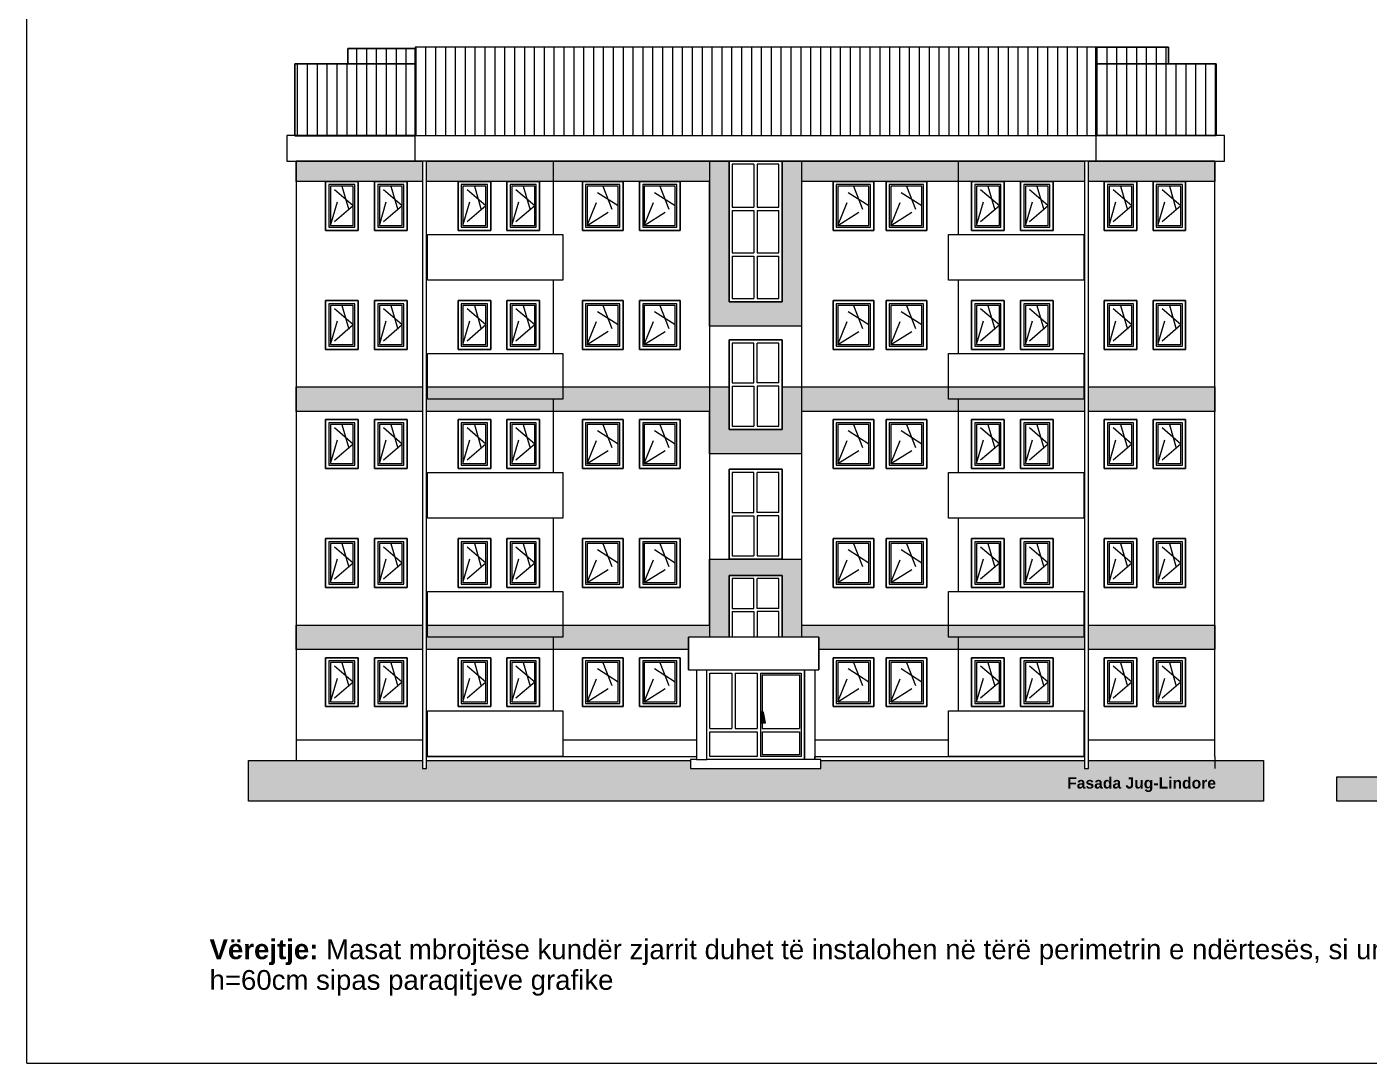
# Model space of a CAD drawing. Header units: millimetres. Extents: x 2447693 to 2624673, y -124111 to -81443.
# Drawn here: x 2573767 to 2600964, y -122443 to -101454 of the extents above; entities that cross this region are included whole.
import ezdxf

# ---------------------------------------------------------------- set-up
doc = ezdxf.new("R2010")
doc.units = ezdxf.units.MM
doc.header["$MEASUREMENT"] = 0
doc.linetypes.add('thk_line_type', pattern=[1000, 500, -500])
doc.linetypes.add('Wipeout_Contour', pattern=[1000, 0, -1000])
for name, color, linetype, lineweight in [('2D Drafting - General_Pen_No__1', 7, 'Continuous', 5), ('Dimensioning - General_Pen_No__41', 7, 'Continuous', 5), ('Exterior walls_Pen_No__1', 7, 'Continuous', 5), ('Exterior walls_Pen_No__20', 1, 'Continuous', 5), ('Exterior walls_Pen_No__80', 3, 'Continuous', 5), ('Lines_Pen_No__20', 1, 'Continuous', 5), ('Shell - Roof_Pen_No__1', 7, 'Continuous', 5), ('Shell - Roof_Pen_No__21', 7, 'Continuous', 5), ('Structural - Bearing_Pen_No__19', 255, 'Continuous', 5), ('Structural - Bearing_Pen_No__20', 1, 'Continuous', 5)]:
    doc.layers.add(name, color=color, linetype=linetype, lineweight=lineweight)
doc.layers.add('2D Drafting - General_Pen_No__61', color=7, linetype='Continuous', lineweight=5, true_color=0x6a6a6a)
doc.layers.add('Shell - Roof_Pen_No__81', color=7, linetype='Continuous', lineweight=5, true_color=0x6a6a6a)
doc.layers.add('Exterior walls', color=7, linetype='Continuous')
doc.layers.add('Shell - Roof', color=7, linetype='Continuous')
doc.styles.add('GENERATED_STYLE_1', font='')
doc.styles.get('GENERATED_STYLE_1').set_extended_font_data('Arial', bold=True)
pattern_1 = [(90, (2247653.82, -76424.97), (-200, 0), [])]

msp = doc.modelspace()

# ---------------------------------------------------------------- hatches: boundary and pattern name
at = {"layer": '2D Drafting - General_Pen_No__61', "linetype": 'Continuous', "lineweight": 5, "true_color": 0x6a6a6a}
for points in [[(2587211, -116312), (2587211, -116477), (2589854, -116477), (2589854, -116312), (2598824, -116312), (2598824, -117138), (2581562, -117138), (2578258, -117138), (2578258, -116477), (2578258, -116312)], [(2616221, -116477), (2616221, -117138), (2600309, -117138), (2600309, -116643), (2602720, -116643), (2613490, -116477)]]:
    msp.add_hatch(color=251, dxfattribs=at).paths.add_polyline_path(points)
at = {"layer": 'Exterior walls_Pen_No__80', "linetype": 'Continuous', "lineweight": 0, "true_color": 0x007f00}
for points in [[(2579222, -104171), (2587995, -104171), (2587995, -107021), (2589068, -107021), (2589068, -104171), (2597838, -104171), (2597838, -104584), (2589466, -104584), (2589466, -107516), (2587600, -107516), (2587600, -104584), (2587291, -104584), (2586300, -104584), (2585350, -104584), (2584855, -104584), (2579222, -104584)], [(2597841, -108747), (2597841, -109242), (2589466, -109242), (2589466, -110103), (2587600, -110103), (2587600, -109242), (2587294, -109242), (2586303, -109242), (2585353, -109242), (2584857, -109242), (2579225, -109242), (2579225, -108747), (2587995, -108747), (2587995, -109608), (2589068, -109608), (2589068, -108747)], [(2579225, -113570), (2587600, -113570), (2587600, -112232), (2589466, -112232), (2589466, -113570), (2597841, -113570), (2597841, -114066), (2589068, -114066), (2589068, -112563), (2587995, -112563), (2587995, -114066), (2587294, -114066), (2586303, -114066), (2585353, -114066), (2584857, -114066), (2579225, -114066)]]:
    msp.add_hatch(color=96, dxfattribs=at).paths.add_polyline_path(points)
at = {"layer": 'Structural - Bearing_Pen_No__19', "linetype": 'Continuous', "lineweight": 0, "true_color": 0xffffff}
msp.add_hatch(color=7, dxfattribs=at).paths.add_polyline_path([(2588632, -115552), (2588732, -115552), (2588691, -115333), (2588632, -115333)])

# ---------------------------------------------------------------- linework, layer by layer
at = {"layer": '2D Drafting - General_Pen_No__1', "color": 7, "linetype": 'Continuous', "lineweight": 5, "flags": 128}
for points in [[(2587211, -116312), (2587211, -116477), (2589854, -116477), (2589854, -116312), (2598824, -116312), (2598824, -117138), (2581562, -117138), (2578258, -117138), (2578258, -116477), (2578258, -116312)], [(2616221, -116477), (2616221, -117138), (2600309, -117138), (2600309, -116643), (2602720, -116643), (2613490, -116477)]]:
    msp.add_lwpolyline(points, close=True, dxfattribs=at)
at = {"layer": 'Exterior walls_Pen_No__1', "color": 7, "linetype": 'Continuous', "lineweight": 5, "flags": 128}
for points in [[(2579222, -104171), (2587995, -104171), (2587995, -107021), (2589068, -107021), (2589068, -104171), (2597838, -104171), (2597838, -104584), (2589466, -104584), (2589466, -107516), (2587600, -107516), (2587600, -104584), (2587291, -104584), (2586300, -104584), (2585350, -104584), (2584855, -104584), (2579222, -104584)], [(2597841, -108747), (2597841, -109242), (2589466, -109242), (2589466, -110103), (2587600, -110103), (2587600, -109242), (2587294, -109242), (2586303, -109242), (2585353, -109242), (2584857, -109242), (2579225, -109242), (2579225, -108747), (2587995, -108747), (2587995, -109608), (2589068, -109608), (2589068, -108747)], [(2579225, -113570), (2587600, -113570), (2587600, -112232), (2589466, -112232), (2589466, -113570), (2597841, -113570), (2597841, -114066), (2589068, -114066), (2589068, -112563), (2587995, -112563), (2587995, -114066), (2587294, -114066), (2586303, -114066), (2585353, -114066), (2584857, -114066), (2579225, -114066)]]:
    msp.add_lwpolyline(points, close=True, dxfattribs=at)
at = {"layer": 'Exterior walls_Pen_No__20', "color": 1, "linetype": 'Continuous', "lineweight": 5}
for p, q in [((2588498, -104237), (2588498, -105104)), ((2588565, -104237), (2588565, -105104)), ((2588061, -105104), (2588498, -105104)), ((2588061, -105171), (2588498, -105171)), ((2588498, -105171), (2588498, -106029)), ((2588565, -105104), (2589002, -105104)), ((2588565, -105171), (2589002, -105171)), ((2588565, -105171), (2588565, -106029)), ((2588061, -106029), (2588498, -106029)), ((2588565, -106029), (2589002, -106029)), ((2588061, -106096), (2588498, -106096)), ((2588498, -106096), (2588498, -106955)), ((2588565, -106096), (2588565, -106955)), ((2588565, -106096), (2589002, -106096))]:
    msp.add_line(p, q, dxfattribs=at)
for points in [[(2587995, -107021), (2589068, -107021), (2589068, -104171), (2587995, -104171)], [(2579819, -105575), (2580480, -105575), (2580480, -104584), (2579819, -104584)], [(2579885, -105509), (2580414, -105509), (2580414, -104650), (2579885, -104650)], [(2579918, -105476), (2580381, -105476), (2580381, -104683), (2579918, -104683)], [(2580810, -105575), (2581471, -105575), (2581471, -104584), (2580810, -104584)], [(2580877, -105509), (2581405, -105509), (2581405, -104650), (2580877, -104650)], [(2580910, -105476), (2581372, -105476), (2581372, -104683), (2580910, -104683)], [(2582504, -105575), (2583165, -105575), (2583165, -104584), (2582504, -104584)], [(2582570, -105509), (2583098, -105509), (2583098, -104650), (2582570, -104650)], [(2582603, -105476), (2583065, -105476), (2583065, -104683), (2582603, -104683)], [(2583495, -105575), (2584156, -105575), (2584156, -104584), (2583495, -104584)], [(2583561, -105509), (2584090, -105509), (2584090, -104650), (2583561, -104650)], [(2583594, -105476), (2584057, -105476), (2584057, -104683), (2583594, -104683)], [(2585023, -105575), (2585849, -105575), (2585849, -104584), (2585023, -104584)], [(2585089, -105509), (2585783, -105509), (2585783, -104650), (2585089, -104650)], [(2585122, -105476), (2585749, -105476), (2585749, -104683), (2585122, -104683)], [(2586179, -105575), (2587005, -105575), (2587005, -104584), (2586179, -104584)], [(2586245, -105509), (2586939, -105509), (2586939, -104650), (2586245, -104650)], [(2586278, -105476), (2586906, -105476), (2586906, -104683), (2586278, -104683)], [(2590102, -105575), (2590928, -105575), (2590928, -104584), (2590102, -104584)], [(2590168, -105509), (2590862, -105509), (2590862, -104650), (2590168, -104650)], [(2590201, -105476), (2590829, -105476), (2590829, -104683), (2590201, -104683)], [(2591176, -105575), (2592002, -105575), (2592002, -104584), (2591176, -104584)], [(2591242, -105509), (2591936, -105509), (2591936, -104650), (2591242, -104650)], [(2591275, -105476), (2591903, -105476), (2591903, -104683), (2591275, -104683)], [(2592910, -105575), (2593571, -105575), (2593571, -104584), (2592910, -104584)], [(2592976, -105509), (2593505, -105509), (2593505, -104650), (2592976, -104650)], [(2593009, -105476), (2593472, -105476), (2593472, -104683), (2593009, -104683)], [(2593901, -105575), (2594562, -105575), (2594562, -104584), (2593901, -104584)], [(2593967, -105509), (2594496, -105509), (2594496, -104650), (2593967, -104650)], [(2594000, -105476), (2594463, -105476), (2594463, -104683), (2594000, -104683)], [(2595594, -105575), (2596255, -105575), (2596255, -104584), (2595594, -104584)], [(2595661, -105509), (2596189, -105509), (2596189, -104650), (2595661, -104650)], [(2595694, -105476), (2596156, -105476), (2596156, -104683), (2595694, -104683)], [(2596586, -105575), (2597246, -105575), (2597246, -104584), (2596586, -104584)], [(2596652, -105509), (2597180, -105509), (2597180, -104650), (2596652, -104650)], [(2596685, -105476), (2597147, -105476), (2597147, -104683), (2596685, -104683)], [(2579819, -107987), (2580480, -107987), (2580480, -106996), (2579819, -106996)], [(2579885, -107921), (2580414, -107921), (2580414, -107062), (2579885, -107062)], [(2579918, -107888), (2580381, -107888), (2580381, -107095), (2579918, -107095)], [(2580810, -107987), (2581471, -107987), (2581471, -106996), (2580810, -106996)], [(2580877, -107921), (2581405, -107921), (2581405, -107062), (2580877, -107062)], [(2580910, -107888), (2581372, -107888), (2581372, -107095), (2580910, -107095)], [(2582504, -107987), (2583165, -107987), (2583165, -106996), (2582504, -106996)], [(2582570, -107921), (2583098, -107921), (2583098, -107062), (2582570, -107062)], [(2582603, -107888), (2583065, -107888), (2583065, -107095), (2582603, -107095)], [(2583495, -107987), (2584156, -107987), (2584156, -106996), (2583495, -106996)], [(2583561, -107921), (2584090, -107921), (2584090, -107062), (2583561, -107062)], [(2583594, -107888), (2584057, -107888), (2584057, -107095), (2583594, -107095)], [(2585023, -107987), (2585849, -107987), (2585849, -106996), (2585023, -106996)], [(2585089, -107921), (2585783, -107921), (2585783, -107062), (2585089, -107062)], [(2585122, -107888), (2585749, -107888), (2585749, -107095), (2585122, -107095)], [(2586179, -107987), (2587005, -107987), (2587005, -106996), (2586179, -106996)], [(2586245, -107921), (2586939, -107921), (2586939, -107062), (2586245, -107062)], [(2586278, -107888), (2586906, -107888), (2586906, -107095), (2586278, -107095)], [(2590102, -107987), (2590928, -107987), (2590928, -106996), (2590102, -106996)], [(2590168, -107921), (2590862, -107921), (2590862, -107062), (2590168, -107062)], [(2590201, -107888), (2590829, -107888), (2590829, -107095), (2590201, -107095)], [(2591176, -107987), (2592002, -107987), (2592002, -106996), (2591176, -106996)], [(2591242, -107921), (2591936, -107921), (2591936, -107062), (2591242, -107062)], [(2591275, -107888), (2591903, -107888), (2591903, -107095), (2591275, -107095)], [(2592910, -107987), (2593571, -107987), (2593571, -106996), (2592910, -106996)], [(2592976, -107921), (2593505, -107921), (2593505, -107062), (2592976, -107062)], [(2593009, -107888), (2593472, -107888), (2593472, -107095), (2593009, -107095)], [(2593901, -107987), (2594562, -107987), (2594562, -106996), (2593901, -106996)], [(2593967, -107921), (2594496, -107921), (2594496, -107062), (2593967, -107062)], [(2594000, -107888), (2594463, -107888), (2594463, -107095), (2594000, -107095)], [(2595594, -107987), (2596255, -107987), (2596255, -106996), (2595594, -106996)], [(2595661, -107921), (2596189, -107921), (2596189, -107062), (2595661, -107062)], [(2595694, -107888), (2596156, -107888), (2596156, -107095), (2595694, -107095)], [(2596586, -107987), (2597246, -107987), (2597246, -106996), (2596586, -106996)], [(2596652, -107921), (2597180, -107921), (2597180, -107062), (2596652, -107062)], [(2596685, -107888), (2597147, -107888), (2597147, -107095), (2596685, -107095)], [(2587995, -109608), (2589068, -109608), (2589068, -107791), (2587995, -107791)], [(2579819, -110399), (2580480, -110399), (2580480, -109408), (2579819, -109408)], [(2579885, -110333), (2580414, -110333), (2580414, -109474), (2579885, -109474)], [(2579918, -110299), (2580381, -110299), (2580381, -109507), (2579918, -109507)], [(2580810, -110399), (2581471, -110399), (2581471, -109408), (2580810, -109408)], [(2580877, -110333), (2581405, -110333), (2581405, -109474), (2580877, -109474)], [(2580910, -110299), (2581372, -110299), (2581372, -109507), (2580910, -109507)], [(2582504, -110399), (2583165, -110399), (2583165, -109408), (2582504, -109408)], [(2582570, -110333), (2583098, -110333), (2583098, -109474), (2582570, -109474)], [(2582603, -110299), (2583065, -110299), (2583065, -109507), (2582603, -109507)], [(2583495, -110399), (2584156, -110399), (2584156, -109408), (2583495, -109408)], [(2583561, -110333), (2584090, -110333), (2584090, -109474), (2583561, -109474)], [(2583594, -110299), (2584057, -110299), (2584057, -109507), (2583594, -109507)], [(2585023, -110399), (2585849, -110399), (2585849, -109408), (2585023, -109408)], [(2585089, -110333), (2585783, -110333), (2585783, -109474), (2585089, -109474)], [(2585122, -110299), (2585749, -110299), (2585749, -109507), (2585122, -109507)], [(2586179, -110399), (2587005, -110399), (2587005, -109408), (2586179, -109408)], [(2586245, -110333), (2586939, -110333), (2586939, -109474), (2586245, -109474)], [(2586278, -110299), (2586906, -110299), (2586906, -109507), (2586278, -109507)], [(2590102, -110399), (2590928, -110399), (2590928, -109408), (2590102, -109408)], [(2590168, -110333), (2590862, -110333), (2590862, -109474), (2590168, -109474)], [(2590201, -110299), (2590829, -110299), (2590829, -109507), (2590201, -109507)], [(2591176, -110399), (2592002, -110399), (2592002, -109408), (2591176, -109408)], [(2591242, -110333), (2591936, -110333), (2591936, -109474), (2591242, -109474)], [(2591275, -110299), (2591903, -110299), (2591903, -109507), (2591275, -109507)], [(2592910, -110399), (2593571, -110399), (2593571, -109408), (2592910, -109408)], [(2592976, -110333), (2593505, -110333), (2593505, -109474), (2592976, -109474)], [(2593009, -110299), (2593472, -110299), (2593472, -109507), (2593009, -109507)], [(2593901, -110399), (2594562, -110399), (2594562, -109408), (2593901, -109408)], [(2593967, -110333), (2594496, -110333), (2594496, -109474), (2593967, -109474)], [(2594000, -110299), (2594463, -110299), (2594463, -109507), (2594000, -109507)], [(2595594, -110399), (2596255, -110399), (2596255, -109408), (2595594, -109408)], [(2595661, -110333), (2596189, -110333), (2596189, -109474), (2595661, -109474)], [(2595694, -110299), (2596156, -110299), (2596156, -109507), (2595694, -109507)], [(2596586, -110399), (2597246, -110399), (2597246, -109408), (2596586, -109408)], [(2596652, -110333), (2597180, -110333), (2597180, -109474), (2596652, -109474)], [(2596685, -110299), (2597147, -110299), (2597147, -109507), (2596685, -109507)], [(2587995, -112232), (2589068, -112232), (2589068, -110415), (2587995, -110415)], [(2579819, -112810), (2580480, -112810), (2580480, -111819), (2579819, -111819)], [(2579885, -112744), (2580414, -112744), (2580414, -111885), (2579885, -111885)], [(2579918, -112711), (2580381, -112711), (2580381, -111918), (2579918, -111918)], [(2580810, -112810), (2581471, -112810), (2581471, -111819), (2580810, -111819)], [(2580877, -112744), (2581405, -112744), (2581405, -111885), (2580877, -111885)], [(2580910, -112711), (2581372, -112711), (2581372, -111918), (2580910, -111918)], [(2582504, -112810), (2583165, -112810), (2583165, -111819), (2582504, -111819)], [(2582570, -112744), (2583098, -112744), (2583098, -111885), (2582570, -111885)], [(2582603, -112711), (2583065, -112711), (2583065, -111918), (2582603, -111918)], [(2583495, -112810), (2584156, -112810), (2584156, -111819), (2583495, -111819)], [(2583561, -112744), (2584090, -112744), (2584090, -111885), (2583561, -111885)], [(2583594, -112711), (2584057, -112711), (2584057, -111918), (2583594, -111918)], [(2585023, -112810), (2585849, -112810), (2585849, -111819), (2585023, -111819)], [(2585089, -112744), (2585783, -112744), (2585783, -111885), (2585089, -111885)], [(2585122, -112711), (2585749, -112711), (2585749, -111918), (2585122, -111918)], [(2586179, -112810), (2587005, -112810), (2587005, -111819), (2586179, -111819)], [(2586245, -112744), (2586939, -112744), (2586939, -111885), (2586245, -111885)], [(2586278, -112711), (2586906, -112711), (2586906, -111918), (2586278, -111918)], [(2590102, -112810), (2590928, -112810), (2590928, -111819), (2590102, -111819)], [(2590168, -112744), (2590862, -112744), (2590862, -111885), (2590168, -111885)], [(2590201, -112711), (2590829, -112711), (2590829, -111918), (2590201, -111918)], [(2591176, -112810), (2592002, -112810), (2592002, -111819), (2591176, -111819)], [(2591242, -112744), (2591936, -112744), (2591936, -111885), (2591242, -111885)], [(2591275, -112711), (2591903, -112711), (2591903, -111918), (2591275, -111918)], [(2592910, -112810), (2593571, -112810), (2593571, -111819), (2592910, -111819)], [(2592976, -112744), (2593505, -112744), (2593505, -111885), (2592976, -111885)], [(2593009, -112711), (2593472, -112711), (2593472, -111918), (2593009, -111918)], [(2593901, -112810), (2594562, -112810), (2594562, -111819), (2593901, -111819)], [(2593967, -112744), (2594496, -112744), (2594496, -111885), (2593967, -111885)], [(2594000, -112711), (2594463, -112711), (2594463, -111918), (2594000, -111918)], [(2595594, -112810), (2596255, -112810), (2596255, -111819), (2595594, -111819)], [(2595661, -112744), (2596189, -112744), (2596189, -111885), (2595661, -111885)], [(2595694, -112711), (2596156, -112711), (2596156, -111918), (2595694, -111918)], [(2596586, -112810), (2597246, -112810), (2597246, -111819), (2596586, -111819)], [(2596652, -112744), (2597180, -112744), (2597180, -111885), (2596652, -111885)], [(2596685, -112711), (2597147, -112711), (2597147, -111918), (2596685, -111918)], [(2587995, -113967), (2589068, -113967), (2589068, -112563), (2587995, -112563)], [(2579819, -115222), (2580480, -115222), (2580480, -114231), (2579819, -114231)], [(2579885, -115156), (2580414, -115156), (2580414, -114297), (2579885, -114297)], [(2579918, -115123), (2580381, -115123), (2580381, -114330), (2579918, -114330)], [(2580810, -115222), (2581471, -115222), (2581471, -114231), (2580810, -114231)], [(2580877, -115156), (2581405, -115156), (2581405, -114297), (2580877, -114297)], [(2580910, -115123), (2581372, -115123), (2581372, -114330), (2580910, -114330)], [(2582504, -115222), (2583165, -115222), (2583165, -114231), (2582504, -114231)], [(2582570, -115156), (2583098, -115156), (2583098, -114297), (2582570, -114297)], [(2582603, -115123), (2583065, -115123), (2583065, -114330), (2582603, -114330)], [(2583495, -115222), (2584156, -115222), (2584156, -114231), (2583495, -114231)], [(2583561, -115156), (2584090, -115156), (2584090, -114297), (2583561, -114297)], [(2583594, -115123), (2584057, -115123), (2584057, -114330), (2583594, -114330)], [(2585023, -115222), (2585849, -115222), (2585849, -114231), (2585023, -114231)], [(2585089, -115156), (2585783, -115156), (2585783, -114297), (2585089, -114297)], [(2585122, -115123), (2585749, -115123), (2585749, -114330), (2585122, -114330)], [(2586179, -115222), (2587005, -115222), (2587005, -114231), (2586179, -114231)], [(2586245, -115156), (2586939, -115156), (2586939, -114297), (2586245, -114297)], [(2586278, -115123), (2586906, -115123), (2586906, -114330), (2586278, -114330)], [(2587542, -114479), (2589524, -114479), (2589524, -116296), (2587542, -116296)], [(2590102, -115222), (2590928, -115222), (2590928, -114231), (2590102, -114231)], [(2590168, -115156), (2590862, -115156), (2590862, -114297), (2590168, -114297)], [(2590201, -115123), (2590829, -115123), (2590829, -114330), (2590201, -114330)], [(2591176, -115222), (2592002, -115222), (2592002, -114231), (2591176, -114231)], [(2591242, -115156), (2591936, -115156), (2591936, -114297), (2591242, -114297)], [(2591275, -115123), (2591903, -115123), (2591903, -114330), (2591275, -114330)], [(2592910, -115222), (2593571, -115222), (2593571, -114231), (2592910, -114231)], [(2592976, -115156), (2593505, -115156), (2593505, -114297), (2592976, -114297)], [(2593009, -115123), (2593472, -115123), (2593472, -114330), (2593009, -114330)], [(2593901, -115222), (2594562, -115222), (2594562, -114231), (2593901, -114231)], [(2593967, -115156), (2594496, -115156), (2594496, -114297), (2593967, -114297)], [(2594000, -115123), (2594463, -115123), (2594463, -114330), (2594000, -114330)], [(2595594, -115222), (2596255, -115222), (2596255, -114231), (2595594, -114231)], [(2595661, -115156), (2596189, -115156), (2596189, -114297), (2595661, -114297)], [(2595694, -115123), (2596156, -115123), (2596156, -114330), (2595694, -114330)], [(2596586, -115222), (2597246, -115222), (2597246, -114231), (2596586, -114231)], [(2596652, -115156), (2597180, -115156), (2597180, -114297), (2596652, -114297)], [(2596685, -115123), (2597147, -115123), (2597147, -114330), (2596685, -114330)]]:
    msp.add_lwpolyline(points, close=True, dxfattribs=at)
for points in [[(2588498, -104237), (2588061, -104237), (2588061, -105104)], [(2589002, -105104), (2589002, -104237), (2588565, -104237)], [(2588061, -105171), (2588061, -106029)], [(2589002, -106029), (2589002, -105171)], [(2588061, -106096), (2588061, -106955), (2588498, -106955)], [(2588565, -106955), (2589002, -106955), (2589002, -106096)], [(2588061, -108666), (2588498, -108666), (2588498, -107857)], [(2588498, -107857), (2588061, -107857), (2588061, -108666)], [(2589002, -108666), (2589002, -107857), (2588565, -107857)], [(2589002, -108666), (2588565, -108666), (2588565, -107857)], [(2588061, -108732), (2588498, -108732), (2588498, -109542)], [(2588061, -108732), (2588061, -109542), (2588498, -109542)], [(2589002, -108732), (2588565, -108732), (2588565, -109542)], [(2588565, -109542), (2589002, -109542), (2589002, -108732)], [(2588061, -111291), (2588498, -111291), (2588498, -110481)], [(2588498, -110481), (2588061, -110481), (2588061, -111291)], [(2589002, -111291), (2589002, -110481), (2588565, -110481)], [(2589002, -111291), (2588565, -111291), (2588565, -110481)], [(2588061, -111357), (2588498, -111357), (2588498, -112166)], [(2588061, -111357), (2588061, -112166), (2588498, -112166)], [(2589002, -111357), (2588565, -111357), (2588565, -112166)], [(2588565, -112166), (2589002, -112166), (2589002, -111357)], [(2588061, -113232), (2588498, -113232), (2588498, -112629)], [(2588498, -112629), (2588061, -112629), (2588061, -113232)], [(2589002, -113232), (2588565, -113232), (2588565, -112629)], [(2589002, -113232), (2589002, -112629), (2588565, -112629)], [(2588061, -113298), (2588498, -113298), (2588498, -113901)], [(2588061, -113298), (2588061, -113901), (2588498, -113901)], [(2589002, -113298), (2588565, -113298), (2588565, -113901)], [(2588565, -113901), (2589002, -113901), (2589002, -113298)], [(2587608, -115668), (2587608, -114545), (2588054, -114545)], [(2588054, -114545), (2588054, -115668)], [(2588120, -114545), (2588120, -115668)], [(2588120, -114545), (2588566, -114545)], [(2588566, -114545), (2588566, -115668)], [(2588632, -114545), (2588632, -116230)], [(2588632, -114545), (2589458, -114545), (2589458, -116230), (2588632, -116230)], [(2588665, -114578), (2589425, -114578), (2589425, -115668)], [(2588665, -114578), (2588665, -115668)], [(2587608, -115668), (2588054, -115668)], [(2587608, -115734), (2588566, -115734)], [(2588566, -116230), (2587608, -116230), (2587608, -115734)], [(2588120, -115668), (2588566, -115668)], [(2588566, -115734), (2588566, -116230)], [(2588665, -115668), (2589425, -115668)], [(2588665, -115734), (2589425, -115734)], [(2588665, -115734), (2588665, -116197)], [(2589425, -115734), (2589425, -116197), (2588665, -116197)]]:
    msp.add_lwpolyline(points, dxfattribs=at)
at = {"layer": 'Lines_Pen_No__20', "color": 1, "linetype": 'thk_line_type', "lineweight": 5}
for p, q in [((2579918, -105476), (2580150, -104683)), ((2580381, -105080), (2579918, -104683)), ((2580150, -104683), (2580381, -105476)), ((2580910, -105476), (2581141, -104683)), ((2581372, -105080), (2580910, -104683)), ((2581141, -104683), (2581372, -105476)), ((2582603, -105476), (2582834, -104683)), ((2583065, -105080), (2582603, -104683)), ((2582834, -104683), (2583065, -105476)), ((2583594, -105476), (2583825, -104683)), ((2584057, -105080), (2583594, -104683)), ((2583825, -104683), (2584057, -105476)), ((2585749, -105080), (2585122, -104683)), ((2585122, -105476), (2585436, -104683)), ((2585436, -104683), (2585749, -105476)), ((2586906, -105080), (2586278, -104683)), ((2586278, -105476), (2586592, -104683)), ((2586592, -104683), (2586906, -105476)), ((2590829, -105080), (2590201, -104683)), ((2590201, -105476), (2590515, -104683)), ((2590515, -104683), (2590829, -105476)), ((2591903, -105080), (2591275, -104683)), ((2591275, -105476), (2591589, -104683)), ((2591589, -104683), (2591903, -105476)), ((2593009, -105476), (2593241, -104683)), ((2593472, -105080), (2593009, -104683)), ((2593241, -104683), (2593472, -105476)), ((2594000, -105476), (2594232, -104683)), ((2594463, -105080), (2594000, -104683)), ((2594232, -104683), (2594463, -105476)), ((2595694, -105476), (2595925, -104683)), ((2596156, -105080), (2595694, -104683)), ((2595925, -104683), (2596156, -105476)), ((2596685, -105476), (2596916, -104683)), ((2597147, -105080), (2596685, -104683)), ((2596916, -104683), (2597147, -105476)), ((2580381, -105080), (2579918, -105476)), ((2581372, -105080), (2580910, -105476)), ((2583065, -105080), (2582603, -105476)), ((2584057, -105080), (2583594, -105476)), ((2585122, -105476), (2585749, -105080)), ((2586278, -105476), (2586906, -105080)), ((2590201, -105476), (2590829, -105080)), ((2591275, -105476), (2591903, -105080)), ((2593472, -105080), (2593009, -105476)), ((2594463, -105080), (2594000, -105476)), ((2596156, -105080), (2595694, -105476)), ((2597147, -105080), (2596685, -105476)), ((2579918, -107888), (2580150, -107095)), ((2580381, -107491), (2579918, -107095)), ((2580150, -107095), (2580381, -107888)), ((2580910, -107888), (2581141, -107095)), ((2581372, -107491), (2580910, -107095)), ((2581141, -107095), (2581372, -107888)), ((2582603, -107888), (2582834, -107095)), ((2583065, -107491), (2582603, -107095)), ((2582834, -107095), (2583065, -107888)), ((2583594, -107888), (2583825, -107095)), ((2584057, -107491), (2583594, -107095)), ((2583825, -107095), (2584057, -107888)), ((2585749, -107491), (2585122, -107095)), ((2585122, -107888), (2585436, -107095)), ((2585436, -107095), (2585749, -107888)), ((2586906, -107491), (2586278, -107095)), ((2586278, -107888), (2586592, -107095)), ((2586592, -107095), (2586906, -107888)), ((2590829, -107491), (2590201, -107095)), ((2590201, -107888), (2590515, -107095)), ((2590515, -107095), (2590829, -107888)), ((2591903, -107491), (2591275, -107095)), ((2591275, -107888), (2591589, -107095)), ((2591589, -107095), (2591903, -107888)), ((2593009, -107888), (2593241, -107095)), ((2593472, -107491), (2593009, -107095)), ((2593241, -107095), (2593472, -107888)), ((2594000, -107888), (2594232, -107095)), ((2594463, -107491), (2594000, -107095)), ((2594232, -107095), (2594463, -107888)), ((2595694, -107888), (2595925, -107095)), ((2596156, -107491), (2595694, -107095)), ((2595925, -107095), (2596156, -107888)), ((2596685, -107888), (2596916, -107095)), ((2597147, -107491), (2596685, -107095)), ((2596916, -107095), (2597147, -107888)), ((2580381, -107491), (2579918, -107888)), ((2581372, -107491), (2580910, -107888)), ((2583065, -107491), (2582603, -107888)), ((2584057, -107491), (2583594, -107888)), ((2585122, -107888), (2585749, -107491)), ((2586278, -107888), (2586906, -107491)), ((2590201, -107888), (2590829, -107491)), ((2591275, -107888), (2591903, -107491)), ((2593472, -107491), (2593009, -107888)), ((2594463, -107491), (2594000, -107888)), ((2596156, -107491), (2595694, -107888)), ((2597147, -107491), (2596685, -107888)), ((2579918, -110299), (2580150, -109507)), ((2580381, -109903), (2579918, -109507)), ((2580150, -109507), (2580381, -110299)), ((2580910, -110299), (2581141, -109507)), ((2581372, -109903), (2580910, -109507)), ((2581141, -109507), (2581372, -110299)), ((2582603, -110299), (2582834, -109507)), ((2583065, -109903), (2582603, -109507)), ((2582834, -109507), (2583065, -110299)), ((2583594, -110299), (2583825, -109507)), ((2584057, -109903), (2583594, -109507)), ((2583825, -109507), (2584057, -110299)), ((2585749, -109903), (2585122, -109507)), ((2585122, -110299), (2585436, -109507)), ((2585436, -109507), (2585749, -110299)), ((2586906, -109903), (2586278, -109507)), ((2586278, -110299), (2586592, -109507)), ((2586592, -109507), (2586906, -110299)), ((2590829, -109903), (2590201, -109507)), ((2590201, -110299), (2590515, -109507)), ((2590515, -109507), (2590829, -110299)), ((2591903, -109903), (2591275, -109507)), ((2591275, -110299), (2591589, -109507)), ((2591589, -109507), (2591903, -110299)), ((2593009, -110299), (2593241, -109507)), ((2593472, -109903), (2593009, -109507)), ((2593241, -109507), (2593472, -110299)), ((2594000, -110299), (2594232, -109507)), ((2594463, -109903), (2594000, -109507)), ((2594232, -109507), (2594463, -110299)), ((2595694, -110299), (2595925, -109507)), ((2596156, -109903), (2595694, -109507)), ((2595925, -109507), (2596156, -110299)), ((2596685, -110299), (2596916, -109507)), ((2597147, -109903), (2596685, -109507)), ((2596916, -109507), (2597147, -110299)), ((2580381, -109903), (2579918, -110299)), ((2581372, -109903), (2580910, -110299)), ((2583065, -109903), (2582603, -110299)), ((2584057, -109903), (2583594, -110299)), ((2585122, -110299), (2585749, -109903)), ((2586278, -110299), (2586906, -109903)), ((2590201, -110299), (2590829, -109903)), ((2591275, -110299), (2591903, -109903)), ((2593472, -109903), (2593009, -110299)), ((2594463, -109903), (2594000, -110299)), ((2596156, -109903), (2595694, -110299)), ((2597147, -109903), (2596685, -110299)), ((2579918, -112711), (2580150, -111918)), ((2580381, -112315), (2579918, -111918)), ((2580150, -111918), (2580381, -112711)), ((2580910, -112711), (2581141, -111918)), ((2581372, -112315), (2580910, -111918)), ((2581141, -111918), (2581372, -112711)), ((2582603, -112711), (2582834, -111918)), ((2583065, -112315), (2582603, -111918)), ((2582834, -111918), (2583065, -112711)), ((2583594, -112711), (2583825, -111918)), ((2584057, -112315), (2583594, -111918)), ((2583825, -111918), (2584057, -112711)), ((2585749, -112315), (2585122, -111918)), ((2585122, -112711), (2585436, -111918)), ((2585436, -111918), (2585749, -112711)), ((2586906, -112315), (2586278, -111918)), ((2586278, -112711), (2586592, -111918)), ((2586592, -111918), (2586906, -112711)), ((2590829, -112315), (2590201, -111918)), ((2590201, -112711), (2590515, -111918)), ((2590515, -111918), (2590829, -112711)), ((2591903, -112315), (2591275, -111918)), ((2591275, -112711), (2591589, -111918)), ((2591589, -111918), (2591903, -112711)), ((2593009, -112711), (2593241, -111918)), ((2593472, -112315), (2593009, -111918)), ((2593241, -111918), (2593472, -112711)), ((2594000, -112711), (2594232, -111918)), ((2594463, -112315), (2594000, -111918)), ((2594232, -111918), (2594463, -112711)), ((2595694, -112711), (2595925, -111918)), ((2596156, -112315), (2595694, -111918)), ((2595925, -111918), (2596156, -112711)), ((2596685, -112711), (2596916, -111918)), ((2597147, -112315), (2596685, -111918)), ((2596916, -111918), (2597147, -112711)), ((2580381, -112315), (2579918, -112711)), ((2581372, -112315), (2580910, -112711)), ((2583065, -112315), (2582603, -112711)), ((2584057, -112315), (2583594, -112711)), ((2585122, -112711), (2585749, -112315)), ((2586278, -112711), (2586906, -112315)), ((2590201, -112711), (2590829, -112315)), ((2591275, -112711), (2591903, -112315)), ((2593472, -112315), (2593009, -112711)), ((2594463, -112315), (2594000, -112711)), ((2596156, -112315), (2595694, -112711)), ((2597147, -112315), (2596685, -112711)), ((2579918, -115123), (2580150, -114330)), ((2580381, -114726), (2579918, -114330)), ((2580150, -114330), (2580381, -115123)), ((2580910, -115123), (2581141, -114330)), ((2581372, -114726), (2580910, -114330)), ((2581141, -114330), (2581372, -115123)), ((2582603, -115123), (2582834, -114330)), ((2583065, -114726), (2582603, -114330)), ((2582834, -114330), (2583065, -115123)), ((2583594, -115123), (2583825, -114330)), ((2584057, -114726), (2583594, -114330)), ((2583825, -114330), (2584057, -115123)), ((2585749, -114726), (2585122, -114330)), ((2585122, -115123), (2585436, -114330)), ((2585436, -114330), (2585749, -115123)), ((2586906, -114726), (2586278, -114330)), ((2586278, -115123), (2586592, -114330)), ((2586592, -114330), (2586906, -115123)), ((2590829, -114726), (2590201, -114330)), ((2590201, -115123), (2590515, -114330)), ((2590515, -114330), (2590829, -115123)), ((2591903, -114726), (2591275, -114330)), ((2591275, -115123), (2591589, -114330)), ((2591589, -114330), (2591903, -115123)), ((2593009, -115123), (2593241, -114330)), ((2593472, -114726), (2593009, -114330)), ((2593241, -114330), (2593472, -115123)), ((2594000, -115123), (2594232, -114330)), ((2594463, -114726), (2594000, -114330)), ((2594232, -114330), (2594463, -115123)), ((2595694, -115123), (2595925, -114330)), ((2596156, -114726), (2595694, -114330)), ((2595925, -114330), (2596156, -115123)), ((2596685, -115123), (2596916, -114330)), ((2597147, -114726), (2596685, -114330)), ((2596916, -114330), (2597147, -115123)), ((2580381, -114726), (2579918, -115123)), ((2581372, -114726), (2580910, -115123)), ((2583065, -114726), (2582603, -115123)), ((2584057, -114726), (2583594, -115123)), ((2585122, -115123), (2585749, -114726)), ((2586278, -115123), (2586906, -114726)), ((2590201, -115123), (2590829, -114726)), ((2591275, -115123), (2591903, -114726)), ((2593472, -114726), (2593009, -115123)), ((2594463, -114726), (2594000, -115123)), ((2596156, -114726), (2595694, -115123)), ((2597147, -114726), (2596685, -115123))]:
    msp.add_line(p, q, dxfattribs=at)
at = {"layer": 'Shell - Roof_Pen_No__1', "color": 7, "linetype": 'Continuous', "lineweight": 5}
for p, q in [((2584428, -104171), (2584428, -105658)), ((2587600, -104171), (2587600, -113801)), ((2589466, -104171), (2589466, -113818)), ((2592638, -104171), (2592638, -105658)), ((2584428, -106583), (2584428, -108070)), ((2592638, -106583), (2592638, -108070)), ((2584428, -108995), (2584428, -110481)), ((2592638, -108995), (2592638, -110481)), ((2584428, -111406), (2584428, -112893)), ((2592638, -111406), (2592638, -112893)), ((2584428, -113818), (2584428, -115305)), ((2592638, -113818), (2592638, -115305))]:
    msp.add_line(p, q, dxfattribs=at)
for points in [[(2597841, -116230), (2597841, -104171), (2579225, -104171), (2579225, -116230)], [(2587995, -113818), (2587995, -112563), (2589068, -112563), (2589068, -113818)], [(2581868, -115899), (2579225, -115899)], [(2587335, -115899), (2584626, -115899)], [(2592439, -115899), (2589730, -115899)], [(2597841, -115899), (2595181, -115899)], [(2579225, -116230), (2579225, -116312)], [(2581785, -116230), (2587335, -116230), (2587335, -116296), (2587211, -116296), (2587211, -116477), (2589854, -116477), (2589854, -116296), (2589730, -116296), (2589730, -116230), (2595281, -116230)], [(2589524, -116296), (2587542, -116296)], [(2597841, -116230), (2597841, -116477)]]:
    msp.add_lwpolyline(points, dxfattribs=at)
for points in [[(2587995, -104171), (2589068, -104171), (2589068, -107021), (2587995, -107021)], [(2579819, -104584), (2580480, -104584), (2580480, -105575), (2579819, -105575)], [(2580810, -104584), (2581471, -104584), (2581471, -105575), (2580810, -105575)], [(2582504, -104584), (2583165, -104584), (2583165, -105575), (2582504, -105575)], [(2583495, -104584), (2584156, -104584), (2584156, -105575), (2583495, -105575)], [(2585023, -104584), (2585849, -104584), (2585849, -105575), (2585023, -105575)], [(2586179, -104584), (2587005, -104584), (2587005, -105575), (2586179, -105575)], [(2590102, -104584), (2590928, -104584), (2590928, -105575), (2590102, -105575)], [(2591176, -104584), (2592002, -104584), (2592002, -105575), (2591176, -105575)], [(2592910, -104584), (2593571, -104584), (2593571, -105575), (2592910, -105575)], [(2593901, -104584), (2594562, -104584), (2594562, -105575), (2593901, -105575)], [(2595594, -104584), (2596255, -104584), (2596255, -105575), (2595594, -105575)], [(2596586, -104584), (2597246, -104584), (2597246, -105575), (2596586, -105575)], [(2581884, -105658), (2584626, -105658), (2584626, -106583), (2581884, -106583)], [(2592439, -105658), (2595182, -105658), (2595182, -106583), (2592439, -106583)], [(2579819, -106996), (2580480, -106996), (2580480, -107987), (2579819, -107987)], [(2580810, -106996), (2581471, -106996), (2581471, -107987), (2580810, -107987)], [(2582504, -106996), (2583165, -106996), (2583165, -107987), (2582504, -107987)], [(2583495, -106996), (2584156, -106996), (2584156, -107987), (2583495, -107987)], [(2585023, -106996), (2585849, -106996), (2585849, -107987), (2585023, -107987)], [(2586179, -106996), (2587005, -106996), (2587005, -107987), (2586179, -107987)], [(2590102, -106996), (2590928, -106996), (2590928, -107987), (2590102, -107987)], [(2591176, -106996), (2592002, -106996), (2592002, -107987), (2591176, -107987)], [(2592910, -106996), (2593571, -106996), (2593571, -107987), (2592910, -107987)], [(2593901, -106996), (2594562, -106996), (2594562, -107987), (2593901, -107987)], [(2595594, -106996), (2596255, -106996), (2596255, -107987), (2595594, -107987)], [(2596586, -106996), (2597246, -106996), (2597246, -107987), (2596586, -107987)], [(2587995, -107791), (2589068, -107791), (2589068, -109608), (2587995, -109608)], [(2581884, -108070), (2584626, -108070), (2584626, -108995), (2581884, -108995)], [(2592439, -108070), (2595182, -108070), (2595182, -108995), (2592439, -108995)], [(2579819, -109408), (2580480, -109408), (2580480, -110399), (2579819, -110399)], [(2580810, -109408), (2581471, -109408), (2581471, -110399), (2580810, -110399)], [(2582504, -109408), (2583165, -109408), (2583165, -110399), (2582504, -110399)], [(2583495, -109408), (2584156, -109408), (2584156, -110399), (2583495, -110399)], [(2585023, -109408), (2585849, -109408), (2585849, -110399), (2585023, -110399)], [(2586179, -109408), (2587005, -109408), (2587005, -110399), (2586179, -110399)], [(2590102, -109408), (2590928, -109408), (2590928, -110399), (2590102, -110399)], [(2591176, -109408), (2592002, -109408), (2592002, -110399), (2591176, -110399)], [(2592910, -109408), (2593571, -109408), (2593571, -110399), (2592910, -110399)], [(2593901, -109408), (2594562, -109408), (2594562, -110399), (2593901, -110399)], [(2595594, -109408), (2596255, -109408), (2596255, -110399), (2595594, -110399)], [(2596586, -109408), (2597246, -109408), (2597246, -110399), (2596586, -110399)], [(2587995, -110415), (2589068, -110415), (2589068, -112232), (2587995, -112232)], [(2581884, -110481), (2584626, -110481), (2584626, -111406), (2581884, -111406)], [(2592439, -110481), (2595182, -110481), (2595182, -111406), (2592439, -111406)], [(2579819, -111819), (2580480, -111819), (2580480, -112810), (2579819, -112810)], [(2580810, -111819), (2581471, -111819), (2581471, -112810), (2580810, -112810)], [(2582504, -111819), (2583165, -111819), (2583165, -112810), (2582504, -112810)], [(2583495, -111819), (2584156, -111819), (2584156, -112810), (2583495, -112810)], [(2585023, -111819), (2585849, -111819), (2585849, -112810), (2585023, -112810)], [(2586179, -111819), (2587005, -111819), (2587005, -112810), (2586179, -112810)], [(2590102, -111819), (2590928, -111819), (2590928, -112810), (2590102, -112810)], [(2591176, -111819), (2592002, -111819), (2592002, -112810), (2591176, -112810)], [(2592910, -111819), (2593571, -111819), (2593571, -112810), (2592910, -112810)], [(2593901, -111819), (2594562, -111819), (2594562, -112810), (2593901, -112810)], [(2595594, -111819), (2596255, -111819), (2596255, -112810), (2595594, -112810)], [(2596586, -111819), (2597246, -111819), (2597246, -112810), (2596586, -112810)], [(2581884, -112893), (2584626, -112893), (2584626, -113818), (2581884, -113818)], [(2592439, -112893), (2595181, -112893), (2595181, -113818), (2592439, -113818)], [(2587173, -113818), (2589816, -113818), (2589816, -114479), (2587173, -114479)], [(2579819, -114231), (2580480, -114231), (2580480, -115222), (2579819, -115222)], [(2580810, -114231), (2581471, -114231), (2581471, -115222), (2580810, -115222)], [(2582504, -114231), (2583165, -114231), (2583165, -115222), (2582504, -115222)], [(2583495, -114231), (2584156, -114231), (2584156, -115222), (2583495, -115222)], [(2585023, -114231), (2585849, -114231), (2585849, -115222), (2585023, -115222)], [(2586179, -114231), (2587005, -114231), (2587005, -115222), (2586179, -115222)], [(2587335, -116296), (2587542, -116296), (2587542, -114479), (2587335, -114479)], [(2587542, -114479), (2589524, -114479), (2589524, -116296), (2587542, -116296)], [(2589730, -116296), (2589524, -116296), (2589524, -114479), (2589730, -114479)], [(2590102, -114231), (2590928, -114231), (2590928, -115222), (2590102, -115222)], [(2591176, -114231), (2592002, -114231), (2592002, -115222), (2591176, -115222)], [(2592910, -114231), (2593571, -114231), (2593571, -115222), (2592910, -115222)], [(2593901, -114231), (2594562, -114231), (2594562, -115222), (2593901, -115222)], [(2595594, -114231), (2596255, -114231), (2596255, -115222), (2595594, -115222)], [(2596586, -114231), (2597246, -114231), (2597246, -115222), (2596586, -115222)], [(2581884, -115305), (2584626, -115305), (2584626, -116230), (2581884, -116230)], [(2592439, -115305), (2595181, -115305), (2595181, -116230), (2592439, -116230)]]:
    msp.add_lwpolyline(points, close=True, dxfattribs=at)
at = {"layer": 'Shell - Roof_Pen_No__21', "color": 7, "linetype": 'Continuous', "lineweight": 5}
for q in [(2573767, -81443), (2624673, -122443)]:
    msp.add_line((2573767, -122443), q, dxfattribs=at)
at = {"layer": 'Structural - Bearing_Pen_No__20', "color": 1, "linetype": 'Continuous', "lineweight": 5, "flags": 128}
msp.add_lwpolyline([(2588632, -115552), (2588732, -115552), (2588691, -115333), (2588632, -115333)], close=True, dxfattribs=at)

# ---------------------------------------------------------------- texts
at = {"layer": 'Dimensioning - General_Pen_No__41', "color": 7, "linetype": 'Continuous', "lineweight": 5, "insert": (2594846, -116951), "char_height": 227.13, "attachment_point": 7, "style": 'GENERATED_STYLE_1'}
msp.add_mtext('\\A1;{\\pql;\\fArial|b1|i0|c0|p34;Fasada Jug-\\fArial|b1|i0|c0|p34;Lindore}', dxfattribs=at)
at = {"layer": 'Dimensioning - General_Pen_No__41', "color": 7, "linetype": 'Continuous', "lineweight": 5, "insert": (2577469, -121078), "char_height": 400, "width": 31144.72, "attachment_point": 7, "line_spacing_factor": 0.930574, "style": 'GENERATED_STYLE_1'}
msp.add_mtext('\\A1;{\\pql;\\fArial|b1|i0|c0|p34;Vërejtje: \\fArial|b0|i0|c0|p34;Masat mbrojtëse kundër zjarrit duhet të instalohen në tërë perimetrin e ndërtesës, si unazë me lesh guri dhe lartësi h=60cm sipas paraqitjeve grafike}', dxfattribs=at)

# ---------------------------------------------------------------- wipeouts: each hides what was drawn before it
at = {"color": 254, "linetype": 'Wipeout_Contour', "lineweight": 0, "ltscale": 10329881.5188917}
msp.add_wipeout([(2581636, -103659), (2581636, -102204), (2579200, -102204), (2579200, -103659)], dxfattribs=at).dxf.layer = 'Shell - Roof'
at = {"color": 254, "linetype": 'Wipeout_Contour', "lineweight": 0, "ltscale": 10394747.35682157}
msp.add_wipeout([(2595429, -102204), (2595429, -103656), (2597866, -103656), (2597866, -102204)], dxfattribs=at).dxf.layer = 'Shell - Roof'

# ---------------------------------------------------------------- next in the draw order: hatches: boundary and pattern name
at = {"layer": 'Shell - Roof_Pen_No__81', "linetype": 'Continuous', "lineweight": 5, "true_color": 0x6a6a6a}
h = msp.add_hatch(dxfattribs=at)
h.set_pattern_fill('Soldier_course', color=251, style=0, pattern_type=2)
h.set_pattern_definition(pattern_1)
h.paths.add_polyline_path([(2581636, -103659), (2581636, -102204), (2579200, -102204), (2579200, -103659)])
h = msp.add_hatch(dxfattribs=at)
h.set_pattern_fill('Soldier_course', color=251, style=0, pattern_type=2)
h.set_pattern_definition(pattern_1)
h.paths.add_polyline_path([(2595429, -102204), (2595429, -103656), (2597866, -103656), (2597866, -102204)])

# ---------------------------------------------------------------- next in the draw order: linework, layer by layer
at = {"layer": 'Shell - Roof_Pen_No__1', "color": 7, "linetype": 'Continuous', "lineweight": 5, "flags": 128}
for points in [[(2581636, -103659), (2581636, -102204), (2579200, -102204), (2579200, -103659)], [(2595429, -102204), (2595429, -103656), (2597866, -103656), (2597866, -102204)]]:
    msp.add_lwpolyline(points, close=True, dxfattribs=at)
at = {"layer": 'Shell - Roof_Pen_No__1', "color": 7, "linetype": 'Continuous', "lineweight": 5}
for points in [[(2579035, -104171), (2581636, -104171), (2581636, -103656), (2579035, -103656)], [(2581636, -103656), (2595429, -103656), (2595429, -104171), (2581636, -104171)], [(2595429, -104171), (2598031, -104171), (2598031, -103656), (2595429, -103656)]]:
    msp.add_lwpolyline(points, close=True, dxfattribs=at)

# ---------------------------------------------------------------- next in the draw order: wipeouts: each hides what was drawn before it
at = {"color": 254, "linetype": 'Wipeout_Contour', "lineweight": 0, "ltscale": 18138442.50878799}
msp.add_wipeout([(2587173, -113818), (2587173, -114479), (2588841, -114479), (2589816, -114479), (2589816, -113818), (2589188, -113818), (2588841, -113818)], dxfattribs=at).dxf.layer = 'Exterior walls'

# ---------------------------------------------------------------- next in the draw order: linework, layer by layer
at = {"layer": 'Exterior walls_Pen_No__1', "color": 7, "linetype": 'Continuous', "lineweight": 5, "flags": 128}
msp.add_lwpolyline([(2587173, -113818), (2587173, -114479), (2588841, -114479), (2589816, -114479), (2589816, -113818), (2589188, -113818), (2588841, -113818)], close=True, dxfattribs=at)

# ---------------------------------------------------------------- next in the draw order: wipeouts: each hides what was drawn before it
at = {"color": 254, "linetype": 'Wipeout_Contour', "lineweight": 0, "ltscale": 10336758.91659189}
msp.add_wipeout([(2581785, -104171), (2581785, -116477), (2581868, -116477), (2581868, -104171)], dxfattribs=at).dxf.layer = 'Exterior walls'
at = {"color": 254, "linetype": 'Wipeout_Contour', "lineweight": 0, "ltscale": 10390361.88629676}
msp.add_wipeout([(2595198, -104171), (2595198, -116477), (2595281, -116477), (2595281, -104171)], dxfattribs=at).dxf.layer = 'Exterior walls'
at = {"color": 254, "linetype": 'Wipeout_Contour', "lineweight": 0, "ltscale": 10331886.61583349}
msp.add_wipeout([(2581636, -102204), (2581636, -101892), (2580274, -101892), (2580274, -102204)], dxfattribs=at).dxf.layer = 'Shell - Roof'
at = {"color": 254, "linetype": 'Wipeout_Contour', "lineweight": 0, "ltscale": 10392674.7039187}
msp.add_wipeout([(2595429, -101864), (2595429, -102204), (2596900, -102204), (2596900, -101864)], dxfattribs=at).dxf.layer = 'Shell - Roof'

# ---------------------------------------------------------------- next in the draw order: hatches: boundary and pattern name
at = {"layer": 'Shell - Roof_Pen_No__81', "linetype": 'Continuous', "lineweight": 5, "true_color": 0x6a6a6a}
h = msp.add_hatch(dxfattribs=at)
h.set_pattern_fill('Soldier_course', color=251, style=0, pattern_type=2)
h.set_pattern_definition(pattern_1)
h.paths.add_polyline_path([(2581636, -102204), (2581636, -101892), (2580274, -101892), (2580274, -102204)])
h = msp.add_hatch(dxfattribs=at)
h.set_pattern_fill('Soldier_course', color=251, style=0, pattern_type=2)
h.set_pattern_definition(pattern_1)
h.paths.add_polyline_path([(2595429, -101864), (2595429, -102204), (2596900, -102204), (2596900, -101864)])

# ---------------------------------------------------------------- next in the draw order: linework, layer by layer
at = {"layer": 'Exterior walls_Pen_No__1', "color": 7, "linetype": 'Continuous', "lineweight": 5, "flags": 128}
for points in [[(2581785, -104171), (2581785, -116477), (2581868, -116477), (2581868, -104171)], [(2595198, -104171), (2595198, -116477), (2595281, -116477), (2595281, -104171)]]:
    msp.add_lwpolyline(points, close=True, dxfattribs=at)
at = {"layer": 'Shell - Roof_Pen_No__1', "color": 7, "linetype": 'Continuous', "lineweight": 5, "flags": 128}
for points in [[(2581636, -102204), (2581636, -101892), (2580274, -101892), (2580274, -102204)], [(2595429, -101864), (2595429, -102204), (2596900, -102204), (2596900, -101864)]]:
    msp.add_lwpolyline(points, close=True, dxfattribs=at)
at = {"layer": 'Shell - Roof_Pen_No__1', "color": 7, "linetype": 'Continuous', "lineweight": 5}
for points in [[(2580274, -101892), (2581636, -101892), (2581636, -102204), (2580274, -102204)], [(2595429, -101864), (2581636, -101864), (2581636, -103656), (2595429, -103656)], [(2595429, -101864), (2596900, -101864), (2596900, -102204), (2595429, -102204)], [(2579200, -102204), (2581636, -102204), (2581636, -103656), (2579200, -103656)], [(2597866, -103656), (2595429, -103656), (2595429, -102204), (2597866, -102204)]]:
    msp.add_lwpolyline(points, close=True, dxfattribs=at)

# ---------------------------------------------------------------- next in the draw order: wipeouts: each hides what was drawn before it
at = {"color": 254, "linetype": 'Wipeout_Contour', "lineweight": 0, "ltscale": 12956772.32274855}
msp.add_wipeout([(2581636, -101864), (2581636, -103656), (2592414, -103656), (2595429, -103656), (2595429, -101864)], dxfattribs=at).dxf.layer = 'Shell - Roof'

# ---------------------------------------------------------------- next in the draw order: hatches: boundary and pattern name
at = {"layer": 'Shell - Roof_Pen_No__81', "linetype": 'Continuous', "lineweight": 5, "true_color": 0x6a6a6a}
h = msp.add_hatch(dxfattribs=at)
h.set_pattern_fill('Soldier_course', color=251, style=0, pattern_type=2)
h.set_pattern_definition(pattern_1)
h.paths.add_polyline_path([(2581636, -101864), (2581636, -103656), (2592414, -103656), (2595429, -103656), (2595429, -101864)])

# ---------------------------------------------------------------- next in the draw order: linework, layer by layer
at = {"layer": 'Shell - Roof_Pen_No__1', "color": 7, "linetype": 'Continuous', "lineweight": 5, "flags": 128}
msp.add_lwpolyline([(2581636, -101864), (2581636, -103656), (2592414, -103656), (2595429, -103656), (2595429, -101864)], close=True, dxfattribs=at)

doc.saveas('drawing.dxf')
